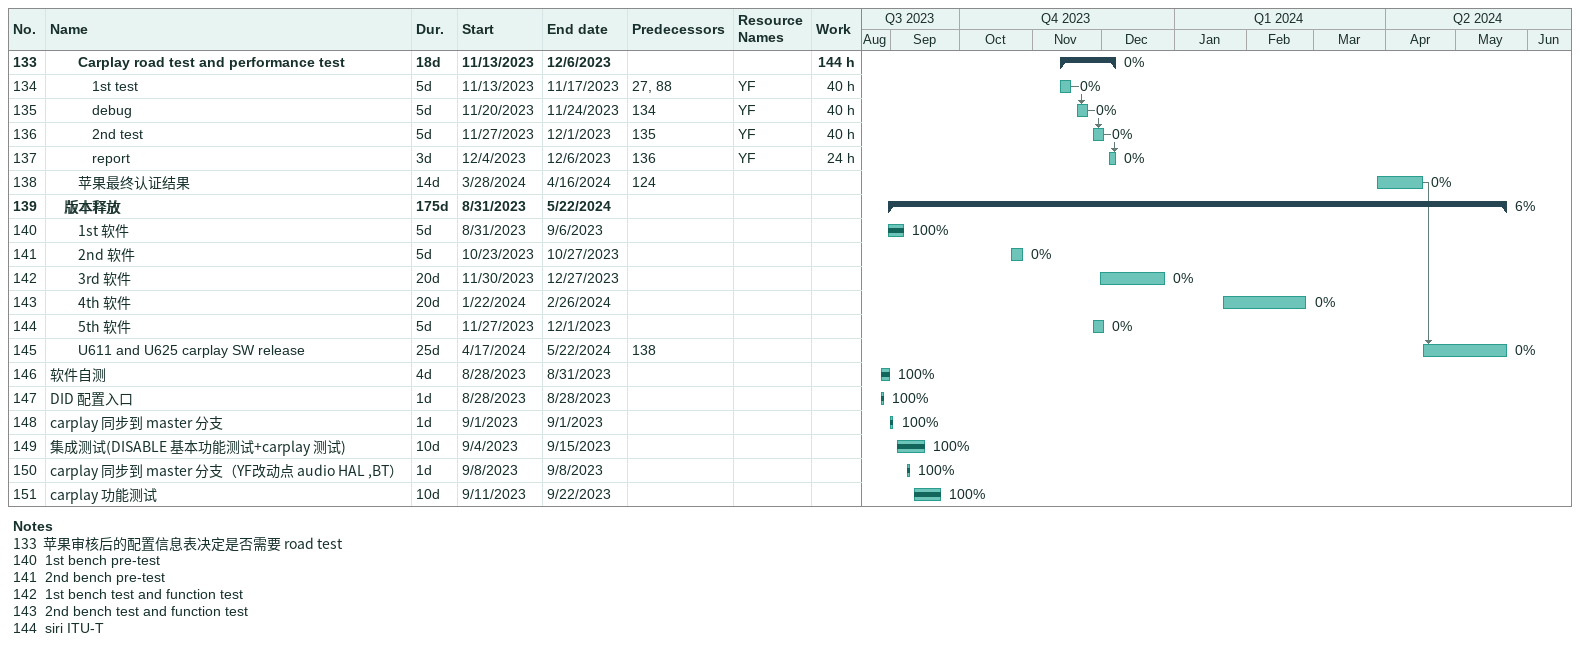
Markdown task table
| ID | Level | Task | Duration | Start | Finish | Predecessors | Resources | % complete | Work (h) |
|---|---|---|---|---|---|---|---|---|---|
| 133 | 3 | **Carplay road test and performance test** | 18d | 2023-11-13 | 2023-12-06 |  |  | 0 | 144 |
| 134 | 4 | 1st test | 5d | 2023-11-13 | 2023-11-17 | 27, 88 | YF | 0 | 40 |
| 135 | 4 | debug | 5d | 2023-11-20 | 2023-11-24 | 134 | YF | 0 | 40 |
| 136 | 4 | 2nd test | 5d | 2023-11-27 | 2023-12-01 | 135 | YF | 0 | 40 |
| 137 | 4 | report | 3d | 2023-12-04 | 2023-12-06 | 136 | YF | 0 | 24 |
| 138 | 3 | 苹果最终认证结果 | 14d | 2024-03-28 | 2024-04-16 | 124 |  | 0 |  |
| 139 | 2 | **版本释放** | 175d | 2023-08-31 | 2024-05-22 |  |  | 6 |  |
| 140 | 3 | 1st 软件 | 5d | 2023-08-31 | 2023-09-06 |  |  | 100 |  |
| 141 | 3 | 2nd 软件 | 5d | 2023-10-23 | 2023-10-27 |  |  | 0 |  |
| 142 | 3 | 3rd 软件 | 20d | 2023-11-30 | 2023-12-27 |  |  | 0 |  |
| 143 | 3 | 4th 软件 | 20d | 2024-01-22 | 2024-02-26 |  |  | 0 |  |
| 144 | 3 | 5th 软件 | 5d | 2023-11-27 | 2023-12-01 |  |  | 0 |  |
| 145 | 3 | U611 and U625 carplay SW release | 25d | 2024-04-17 | 2024-05-22 | 138 |  | 0 |  |
| 146 | 1 | 软件自测 | 4d | 2023-08-28 | 2023-08-31 |  |  | 100 |  |
| 147 | 1 | DID 配置入口 | 1d | 2023-08-28 | 2023-08-28 |  |  | 100 |  |
| 148 | 1 | carplay 同步到 master 分支 | 1d | 2023-09-01 | 2023-09-01 |  |  | 100 |  |
| 149 | 1 | 集成测试(DISABLE 基本功能测试+carplay 测试) | 10d | 2023-09-04 | 2023-09-15 |  |  | 100 |  |
| 150 | 1 | carplay 同步到 master 分支（YF改动点 audio HAL ,BT） | 1d | 2023-09-08 | 2023-09-08 |  |  | 100 |  |
| 151 | 1 | carplay 功能测试 | 10d | 2023-09-11 | 2023-09-22 |  |  | 100 |  |

Notes
- 133: 苹果审核后的配置信息表决定是否需要 road test
- 140: 1st bench pre-test
- 141: 2nd bench pre-test
- 142: 1st bench test and function test
- 143: 2nd bench test and function test
- 144: siri ITU-T
